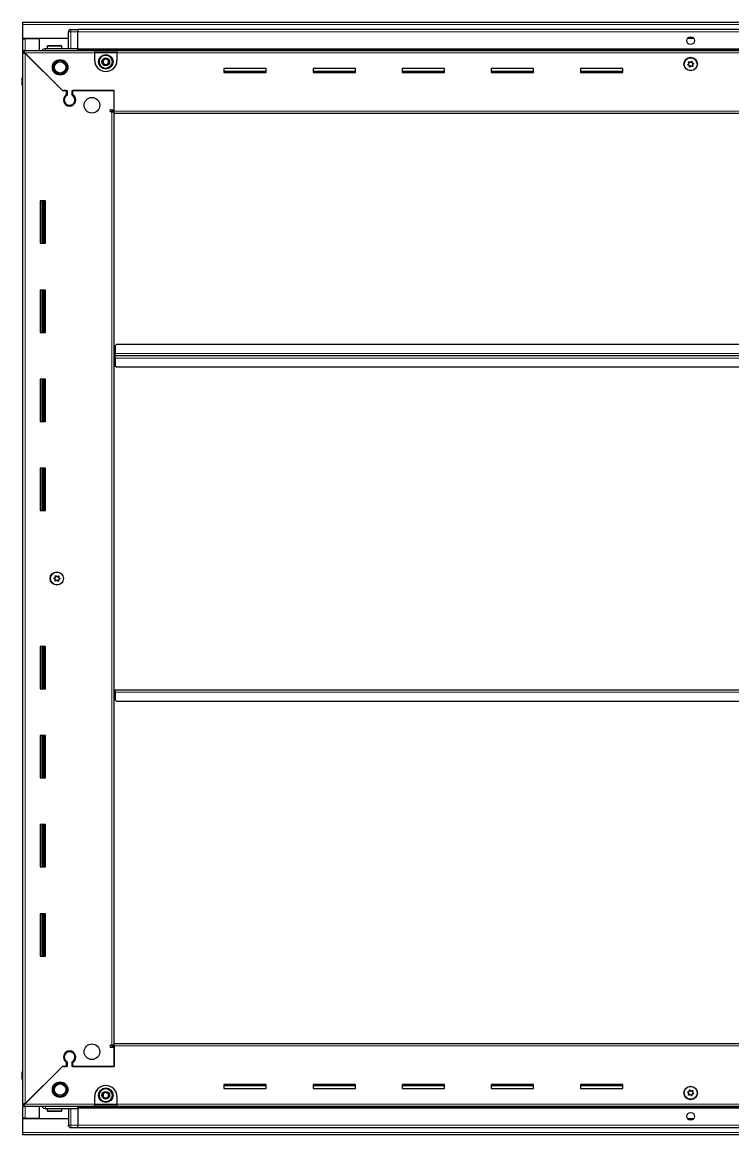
# Model space of a CAD drawing. Header units: millimetres. Extents: x 1315 to 5509, y -845 to 1863.
# Drawn here: x 4234 to 4872, y 677 to 1676 of the extents above; entities that cross this region are included whole.
import ezdxf

# ---------------------------------------------------------------- set-up
doc = ezdxf.new("R2010")
doc.units = ezdxf.units.MM

msp = doc.modelspace()

# ---------------------------------------------------------------- linework, layer by layer
at = {"color": 7, "linetype": 'Continuous', "lineweight": 25}
for p, q in [((4234.26, 1673.72), (4234.26, 1675.82)), ((4234.26, 1675.82), (5433.26, 1675.82)), ((4234.26, 1661.32), (4234.26, 1673.72)), ((4275.94, 1668.82), (4275.94, 1668.82)), ((4277.26, 1669.32), (4283.76, 1669.32)), ((4277.26, 1669.32), (4283.76, 1669.32)), ((4283.76, 1669.32), (4283.76, 1669.32)), ((4283.76, 1669.32), (4283.76, 1669.32)), ((4283.76, 1669.32), (4283.76, 1667.32)), ((5383.76, 1669.17), (4283.76, 1669.17)), ((4275.26, 1661.32), (4234.26, 1661.32)), ((4234.26, 1660.82), (4234.26, 1661.32)), ((4234.26, 1650.57), (4234.26, 1660.82)), ((4234.26, 1660.82), (4236.36, 1660.82)), ((4235.76, 1660.82), (4235.76, 1661.32)), ((4249.26, 1660.82), (4236.36, 1660.82)), ((4249.26, 1650.57), (4249.26, 1660.82)), ((4275.26, 1652.32), (4275.26, 1667.32)), ((4283.76, 1652.32), (4283.76, 1667.32)), ((4836.63, 1661.32), (4830.89, 1661.32)), ((4234.26, 1649.07), (4234.26, 1650.57)), ((4234.26, 1650.57), (4235.26, 1650.57)), ((4234.26, 1648.57), (4234.26, 1649.07)), ((4234.26, 1649.07), (4235.26, 1649.07)), ((4234.26, 704.07), (4234.26, 1648.57)), ((4235.76, 1648.57), (4234.26, 1648.57)), ((4235.26, 1650.57), (4298.76, 1650.57)), ((4235.26, 1649.07), (4235.26, 1650.57)), ((4235.86, 1648.47), (4269.76, 1614.57)), ((4254.76, 1652.32), (4283.76, 1652.32)), ((4256.26, 1654.22), (4256.26, 1652.32)), ((4257.06, 1655.02), (4268.46, 1655.02)), ((4269.26, 1652.32), (4269.26, 1654.22)), ((4283.69, 1650.57), (4283.76, 1652.29)), ((4283.76, 1652.32), (4283.76, 1651.82)), ((4283.76, 1651.17), (5383.76, 1651.17)), ((4298.76, 1648.47), (4298.76, 1650.57)), ((4298.76, 1650.57), (4318.76, 1650.57)), ((4298.76, 1649.07), (4318.76, 1649.07)), ((4298.76, 1641.57), (4298.76, 1648.47)), ((4318.76, 1650.57), (5348.76, 1650.57)), ((4318.76, 1650.57), (4318.76, 1648.47)), ((4318.76, 1648.47), (4318.76, 1641.57)), ((4270.46, 1613.87), (4236.36, 1647.97)), ((4452.76, 1634.32), (4414.76, 1634.32)), ((4414.76, 1634.32), (4414.76, 1630.82)), ((4452.76, 1631.57), (4414.76, 1631.57)), ((4414.76, 1630.82), (4452.76, 1630.82)), ((4452.76, 1630.82), (4452.76, 1634.32)), ((4532.76, 1634.32), (4494.76, 1634.32)), ((4494.76, 1634.32), (4494.76, 1630.82)), ((4532.76, 1631.57), (4494.76, 1631.57)), ((4494.76, 1630.82), (4532.76, 1630.82)), ((4532.76, 1630.82), (4532.76, 1634.32)), ((4612.76, 1634.32), (4574.76, 1634.32)), ((4574.76, 1634.32), (4574.76, 1630.82)), ((4612.76, 1631.57), (4574.76, 1631.57)), ((4574.76, 1630.82), (4612.76, 1630.82)), ((4612.76, 1630.82), (4612.76, 1634.32)), ((4692.76, 1634.32), (4654.76, 1634.32)), ((4654.76, 1634.32), (4654.76, 1630.82)), ((4692.76, 1631.57), (4654.76, 1631.57)), ((4654.76, 1630.82), (4692.76, 1630.82)), ((4692.76, 1630.82), (4692.76, 1634.32)), ((4772.76, 1634.32), (4734.76, 1634.32)), ((4734.76, 1634.32), (4734.76, 1630.82)), ((4772.76, 1631.57), (4734.76, 1631.57)), ((4734.76, 1630.82), (4772.76, 1630.82)), ((4772.76, 1630.82), (4772.76, 1634.32)), ((4233.76, 1625.82), (4233.76, 1619.32)), ((4233.76, 1619.32), (4233.76, 1625.82)), ((4233.76, 1619.32), (4233.76, 1619.32)), ((4234.26, 1619.32), (4233.76, 1619.32)), ((4233.91, 1619.32), (4233.91, 733.32)), ((4269.76, 1614.57), (4273.96, 1614.57)), ((4271.16, 1614.57), (4270.46, 1613.87)), ((4273.26, 1614.57), (4271.16, 1614.57)), ((4273.26, 1614.57), (4273.26, 1610.68)), ((4273.96, 1614.57), (4273.96, 1610.29)), ((4278.56, 1614.57), (4316.26, 1614.57)), ((4278.56, 1610.29), (4278.56, 1614.57)), ((4279.26, 1610.68), (4279.26, 1614.57)), ((4316.26, 1614.57), (4279.26, 1614.57)), ((4316.26, 1595.92), (4316.26, 1614.57)), ((4316.26, 1597.32), (4316.26, 1614.57)), ((4274.26, 1601.71), (4274.26, 1600.95)), ((4313.41, 1597.32), (4316.26, 1597.32)), ((4314.16, 1595.32), (4313.41, 1595.32)), ((4314.16, 1595.32), (4316.26, 1595.32)), ((4316.26, 1596.32), (4314.26, 1596.32)), ((4314.26, 1596.32), (4314.26, 1595.32)), ((4316.26, 1593.82), (4316.26, 1595.92)), ((5351.26, 1593.82), (4316.26, 1593.82)), ((4316.26, 758.82), (4316.26, 1593.82)), ((4254.76, 1515.32), (4249.76, 1515.32)), ((4249.76, 1515.32), (4249.76, 1477.32)), ((4251.91, 1477.32), (4251.91, 1515.32)), ((4253.7, 1477.32), (4253.7, 1515.32)), ((4253.74, 1477.32), (4253.74, 1515.32)), ((4254.76, 1477.32), (4254.76, 1515.32)), ((4249.76, 1477.32), (4254.76, 1477.32)), ((4254.76, 1435.32), (4249.76, 1435.32)), ((4249.76, 1435.32), (4249.76, 1397.32)), ((4251.91, 1397.32), (4251.91, 1435.32)), ((4253.7, 1397.32), (4253.7, 1435.32)), ((4253.74, 1397.32), (4253.74, 1435.32)), ((4254.76, 1397.32), (4254.76, 1435.32)), ((4249.76, 1397.32), (4254.76, 1397.32)), ((4317.26, 1379.17), (4317.01, 1379.17)), ((4317.01, 1379.17), (4317.01, 1376.32)), ((4318.26, 1386.32), (4317.26, 1385.32)), ((4317.26, 1385.32), (4317.26, 1378.42)), ((5349.26, 1386.32), (4318.26, 1386.32)), ((4317.01, 1376.32), (4316.26, 1376.32)), ((4317.01, 1376.32), (4317.01, 1373.47)), ((4317.01, 1373.47), (4317.26, 1373.47)), ((4317.26, 1376.32), (4317.26, 1378.42)), ((4317.26, 1374.22), (4317.26, 1376.32)), ((5350.26, 1376.32), (4317.26, 1376.32)), ((4317.26, 1374.22), (4317.26, 1367.32)), ((4317.26, 1367.32), (4318.26, 1366.32)), ((4318.26, 1366.32), (5349.26, 1366.32)), ((4254.76, 1355.32), (4249.76, 1355.32)), ((4249.76, 1355.32), (4249.76, 1317.32)), ((4251.91, 1317.32), (4251.91, 1355.32)), ((4253.7, 1317.32), (4253.7, 1355.32)), ((4253.74, 1317.32), (4253.74, 1355.32)), ((4254.76, 1317.32), (4254.76, 1355.32)), ((4249.76, 1317.32), (4254.76, 1317.32)), ((4254.76, 1275.32), (4249.76, 1275.32)), ((4249.76, 1275.32), (4249.76, 1237.32)), ((4251.91, 1237.32), (4251.91, 1275.32)), ((4253.7, 1237.32), (4253.7, 1275.32)), ((4253.74, 1237.32), (4253.74, 1275.32)), ((4254.76, 1237.32), (4254.76, 1275.32)), ((4249.76, 1237.32), (4254.76, 1237.32)), ((4254.76, 1115.32), (4249.76, 1115.32)), ((4249.76, 1115.32), (4249.76, 1077.32)), ((4251.91, 1077.32), (4251.91, 1115.32)), ((4253.7, 1077.32), (4253.7, 1115.32)), ((4253.74, 1077.32), (4253.74, 1115.32)), ((4254.76, 1077.32), (4254.76, 1115.32)), ((4249.76, 1077.32), (4254.76, 1077.32)), ((4316.26, 1076.32), (4317.01, 1076.32)), ((4317.01, 1076.32), (4317.01, 1073.47)), ((4317.01, 1073.47), (4317.26, 1073.47)), ((4317.26, 1074.22), (4317.26, 1076.32)), ((4317.26, 1076.32), (5350.26, 1076.32)), ((4317.26, 1074.22), (4317.26, 1067.32)), ((4317.26, 1067.32), (4318.26, 1066.32)), ((4318.26, 1066.32), (5349.26, 1066.32)), ((4254.76, 1035.32), (4249.76, 1035.32)), ((4249.76, 1035.32), (4249.76, 997.32)), ((4251.91, 997.32), (4251.91, 1035.32)), ((4253.7, 997.32), (4253.7, 1035.32)), ((4253.74, 997.32), (4253.74, 1035.32)), ((4254.76, 997.32), (4254.76, 1035.32)), ((4249.76, 997.32), (4254.76, 997.32)), ((4254.76, 955.32), (4249.76, 955.32)), ((4249.76, 955.32), (4249.76, 917.32)), ((4251.91, 917.32), (4251.91, 955.32)), ((4253.7, 917.32), (4253.7, 955.32)), ((4253.74, 917.32), (4253.74, 955.32)), ((4254.76, 917.32), (4254.76, 955.32)), ((4249.76, 917.32), (4254.76, 917.32)), ((4254.76, 875.32), (4249.76, 875.32)), ((4249.76, 875.32), (4249.76, 837.32)), ((4251.91, 837.32), (4251.91, 875.32)), ((4253.7, 837.32), (4253.7, 875.32)), ((4253.74, 837.32), (4253.74, 875.32)), ((4254.76, 837.32), (4254.76, 875.32)), ((4249.76, 837.32), (4254.76, 837.32)), ((4274.26, 751.7), (4274.26, 750.94)), ((4313.41, 757.32), (4314.16, 757.32)), ((4316.26, 755.32), (4313.41, 755.32)), ((4316.26, 757.32), (4314.16, 757.32)), ((4314.26, 757.32), (4314.26, 756.32)), ((4314.26, 756.32), (4316.26, 756.32)), ((4316.26, 756.72), (4316.26, 758.82)), ((4316.26, 758.82), (5351.26, 758.82)), ((4316.26, 756.72), (4316.26, 738.07)), ((4316.26, 738.07), (4316.26, 755.32)), ((4273.26, 741.96), (4273.26, 738.07)), ((4273.96, 742.36), (4273.96, 738.07)), ((4278.56, 738.07), (4278.56, 742.36)), ((4279.26, 738.07), (4279.26, 741.96)), ((4233.76, 733.32), (4233.76, 733.32)), ((4233.76, 726.82), (4233.76, 733.32)), ((4233.76, 733.32), (4233.76, 733.32)), ((4233.76, 733.32), (4233.76, 726.82)), ((4234.26, 733.32), (4233.76, 733.32)), ((4269.76, 738.07), (4235.86, 704.17)), ((4236.36, 704.67), (4270.46, 738.77)), ((4273.96, 738.07), (4269.76, 738.07)), ((4270.46, 738.77), (4271.16, 738.07)), ((4271.16, 738.07), (4273.26, 738.07)), ((4316.26, 738.07), (4278.56, 738.07)), ((4279.26, 738.07), (4316.26, 738.07)), ((4234.26, 725.5), (4234.26, 725.5)), ((4452.76, 721.82), (4414.76, 721.82)), ((4414.76, 721.82), (4414.76, 718.32)), ((4414.76, 721.07), (4452.76, 721.07)), ((4452.76, 718.32), (4452.76, 721.82)), ((4532.76, 721.82), (4494.76, 721.82)), ((4494.76, 721.82), (4494.76, 718.32)), ((4494.76, 721.07), (4532.76, 721.07)), ((4532.76, 718.32), (4532.76, 721.82)), ((4612.76, 721.82), (4574.76, 721.82)), ((4574.76, 721.82), (4574.76, 718.32)), ((4574.76, 721.07), (4612.76, 721.07)), ((4612.76, 718.32), (4612.76, 721.82)), ((4692.76, 721.82), (4654.76, 721.82)), ((4654.76, 721.82), (4654.76, 718.32)), ((4654.76, 721.07), (4692.76, 721.07)), ((4692.76, 718.32), (4692.76, 721.82)), ((4772.76, 721.82), (4734.76, 721.82)), ((4734.76, 721.82), (4734.76, 718.32)), ((4734.76, 721.07), (4772.76, 721.07)), ((4772.76, 718.32), (4772.76, 721.82)), ((4298.76, 704.17), (4298.76, 711.07)), ((4318.76, 711.07), (4318.76, 704.17)), ((4414.76, 718.32), (4452.76, 718.32)), ((4494.76, 718.32), (4532.76, 718.32)), ((4574.76, 718.32), (4612.76, 718.32)), ((4654.76, 718.32), (4692.76, 718.32)), ((4734.76, 718.32), (4772.76, 718.32)), ((4234.26, 703.57), (4234.26, 704.07)), ((4235.76, 704.07), (4234.26, 704.07)), ((4234.26, 703.57), (4234.26, 702.07)), ((4235.26, 703.57), (4234.26, 703.57)), ((4234.26, 691.82), (4234.26, 702.07)), ((4235.26, 702.07), (4234.26, 702.07)), ((4235.26, 703.57), (4235.26, 702.07)), ((4298.76, 702.07), (4235.26, 702.07)), ((4249.26, 691.82), (4249.26, 702.07)), ((4254.76, 700.32), (4283.76, 700.32)), ((4256.26, 700.32), (4256.26, 698.42)), ((4269.26, 698.42), (4269.26, 700.32)), ((4275.26, 700.32), (4275.26, 685.32)), ((4283.76, 700.36), (4283.69, 702.07)), ((5383.76, 701.47), (4283.76, 701.47)), ((4283.76, 700.32), (4283.76, 700.82)), ((4283.76, 700.32), (4283.76, 685.32)), ((4298.76, 702.07), (4298.76, 704.17)), ((4318.76, 703.57), (4298.76, 703.57)), ((4318.76, 702.07), (4298.76, 702.07)), ((4318.76, 704.17), (4318.76, 702.07)), ((5348.76, 702.07), (4318.76, 702.07)), ((4236.36, 691.82), (4234.26, 691.82)), ((4234.26, 691.32), (4234.26, 691.82)), ((4234.26, 691.32), (4275.26, 691.32)), ((4234.26, 678.92), (4234.26, 691.32)), ((4235.76, 691.32), (4235.76, 691.82)), ((4236.36, 691.82), (4249.26, 691.82)), ((4260.84, 697.62), (4257.06, 697.62)), ((4268.46, 697.62), (4260.84, 697.62)), ((4830.89, 691.32), (4836.63, 691.32)), ((4275.26, 685.32), (4275.26, 685.32)), ((4277.26, 683.32), (4283.76, 683.32)), ((4277.26, 683.32), (4283.76, 683.32)), ((4283.76, 683.32), (4283.76, 685.32)), ((4283.76, 683.47), (5383.76, 683.47)), ((4283.76, 683.32), (4283.76, 683.32)), ((4234.26, 676.82), (4234.26, 678.92)), ((5433.26, 676.82), (4234.26, 676.82))]:
    msp.add_line(p, q, dxfattribs=at)
at = {"color": 8, "linetype": 'Continuous', "lineweight": 18}
for p, q in [((5433.26, 1673.72), (4234.26, 1673.72)), ((4277.26, 1669.32), (4277.26, 1667.32)), ((4236.36, 1660.82), (4236.36, 1661.32)), ((4236.36, 1650.57), (4236.36, 1660.82)), ((4275.26, 1667.32), (4277.26, 1667.32)), ((4277.26, 1667.32), (4277.26, 1652.32)), ((4283.76, 1667.32), (4277.26, 1667.32)), ((5383.76, 1667.17), (4283.76, 1667.17)), ((4298.76, 1648.47), (4235.86, 1648.47)), ((4256.26, 1654.22), (4269.26, 1654.22)), ((5383.76, 1651.82), (4283.76, 1651.82)), ((5383.76, 1650.59), (4283.76, 1650.59)), ((4298.76, 1648.47), (4318.76, 1648.47)), ((5348.76, 1648.47), (4318.76, 1648.47)), ((4236.36, 1647.97), (4236.36, 704.67)), ((4234.26, 1625.82), (4233.76, 1625.82)), ((4314.16, 757.32), (4314.16, 1595.32)), ((4316.26, 1595.92), (5351.26, 1595.92)), ((4251.26, 1515.32), (4251.26, 1477.32)), ((4252.5, 1515.32), (4252.5, 1477.32)), ((4251.26, 1435.32), (4251.26, 1397.32)), ((4252.5, 1435.32), (4252.5, 1397.32)), ((5350.26, 1378.42), (4317.26, 1378.42)), ((4317.26, 1374.22), (5350.26, 1374.22)), ((4251.26, 1355.32), (4251.26, 1317.32)), ((4252.5, 1355.32), (4252.5, 1317.32)), ((4251.26, 1275.32), (4251.26, 1237.32)), ((4252.5, 1275.32), (4252.5, 1237.32)), ((4251.26, 1115.32), (4251.26, 1077.32)), ((4252.5, 1115.32), (4252.5, 1077.32)), ((4317.26, 1074.22), (5350.26, 1074.22)), ((4251.26, 1035.32), (4251.26, 997.32)), ((4252.5, 1035.32), (4252.5, 997.32)), ((4251.26, 955.32), (4251.26, 917.32)), ((4252.5, 955.32), (4252.5, 917.32)), ((4251.26, 875.32), (4251.26, 837.32)), ((4252.5, 875.32), (4252.5, 837.32)), ((5351.26, 756.72), (4316.26, 756.72)), ((4234.26, 726.82), (4233.76, 726.82)), ((4235.86, 704.17), (4298.76, 704.17)), ((4236.36, 691.82), (4236.36, 702.07)), ((4277.26, 685.32), (4277.26, 700.32)), ((4283.76, 702.06), (5383.76, 702.06)), ((4283.76, 700.82), (5383.76, 700.82)), ((4318.76, 704.17), (4298.76, 704.17)), ((4318.76, 704.17), (5348.76, 704.17)), ((4236.36, 691.32), (4236.36, 691.82)), ((4260.57, 698.42), (4256.26, 698.42)), ((4269.26, 698.42), (4260.57, 698.42)), ((4275.26, 685.32), (4277.26, 685.32)), ((4277.26, 683.32), (4277.26, 685.32)), ((4283.76, 685.32), (4277.26, 685.32)), ((4283.76, 685.47), (5383.76, 685.47)), ((5433.26, 678.92), (4234.26, 678.92))]:
    msp.add_line(p, q, dxfattribs=at)
at = {"color": 7, "linetype": 'Continuous', "lineweight": 25, "flags": 128}
msp.add_lwpolyline([(4275.41, 684.57), (4275.3, 684.93), (4275.26, 685.32)], dxfattribs=at)
at = {"color": 7, "linetype": 'Continuous', "lineweight": 25}
for centre, radius in [((4833.76, 1659.32), 3.5), ((4267.76, 1635.32), 7), ((4267.76, 1635.32), 6.02), ((4267.76, 1635.32), 5.1), ((4308.76, 1640.32), 6.5), ((4308.76, 1640.32), 3.46), ((4833.76, 1638.32), 6), ((4833.76, 1638.17), 5.79), ((4833.76, 1638.17), 1.85), ((4296.26, 1601.32), 7), ((4264.76, 1176.32), 6), ((4264.91, 1176.32), 5.79), ((4264.91, 1176.32), 1.85), ((4296.26, 751.32), 7), ((4267.76, 717.32), 7), ((4267.76, 717.32), 6.02), ((4267.76, 717.32), 5.1), ((4833.76, 714.32), 6), ((4833.76, 714.47), 5.79), ((4308.76, 712.32), 6.5), ((4308.76, 712.32), 3.46), ((4833.76, 714.47), 1.85), ((4833.76, 693.32), 3.5)]:
    msp.add_circle(centre, radius, dxfattribs=at)
at = {"color": 8, "linetype": 'Continuous', "lineweight": 18}
for centre in [(4308.76, 1640.32), (4308.76, 712.32)]:
    msp.add_circle(centre, 5.7, dxfattribs=at)
at = {"color": 7, "linetype": 'Continuous', "lineweight": 25}
for centre, radius, start, end in [((4277.26, 1667.32), 2, 90, 180), ((4277.26, 1667.32), 2, 131.40962, 180), ((4277.26, 1667.32), 2, 125.46357, 131.40962), ((4277.26, 1667.32), 2, 90, 108.58003), ((4257.06, 1654.22), 0.8, 90, 180), ((4268.46, 1654.22), 0.8, 0, 90), ((4275.06, 1652.52), 0.2, 270, 0), ((4308.76, 1641.57), 10, 180, 270), ((4308.76, 1640.32), 2.5, 134.01559, 194.01559), ((4308.76, 1640.32), 2.5, 194.01559, 254.01559), ((4308.76, 1640.32), 2.5, 74.01559, 134.01559), ((4308.76, 1640.32), 2.5, 254.01559, 314.01559), ((4308.76, 1641.57), 10, 270, 0), ((4308.76, 1640.32), 2.5, 14.01559, 74.01559), ((4308.76, 1640.32), 2.5, 314.01559, 14.01559), ((4235.76, 1625.82), 2, 138.57492, 180), ((4235.76, 1625.82), 2, 138.59038, 180), ((4276.26, 1606.07), 5.5, 123.05573, 56.94427), ((4276.26, 1606.07), 4.8, 118.63099, 61.36901), ((4313.41, 1596.32), 1, 90, 270), ((4276.26, 746.57), 5.5, 303.05573, 236.94427), ((4276.26, 746.57), 4.8, 298.63099, 241.36901), ((4313.41, 756.32), 1, 90, 270), ((4235.76, 726.82), 2, 180, 221.39416), ((4308.76, 711.07), 10, 90, 180), ((4308.76, 711.07), 10, 0, 90), ((4308.76, 712.32), 2.5, 127.47401, 187.47401), ((4308.76, 712.32), 2.5, 187.47401, 247.47401), ((4308.76, 712.32), 2.5, 67.47401, 127.47401), ((4308.76, 712.32), 2.5, 247.47401, 307.47401), ((4308.76, 712.32), 2.5, 7.47401, 67.47401), ((4308.76, 712.32), 2.5, 307.47401, 7.47401), ((4275.06, 700.12), 0.2, 0, 90), ((4257.06, 698.42), 0.8, 180, 270), ((4268.46, 698.42), 0.8, 270, 0), ((4277.26, 685.32), 2, 180, 270)]:
    msp.add_arc(centre, radius, start, end, dxfattribs=at)
for points, knots in [([(4234.26, 1648.57), (4234.29, 1648.53), (4234.34, 1648.44), (4234.73, 1648.3), (4235.29, 1648.17), (4235.87, 1648.06), (4236.24, 1648), (4236.36, 1647.97)], [0, 0, 0, 0, 0.230255, 0.448522, 0.666786, 0.88505, 1, 1, 1, 1]), ([(4235.86, 1648.47), (4235.82, 1648.73), (4235.73, 1649.22), (4235.59, 1649.86), (4235.46, 1650.33), (4235.35, 1650.55), (4235.28, 1650.57), (4235.26, 1650.57)], [0, 0, 0, 0, 0.230255, 0.448522, 0.666786, 0.88505, 1, 1, 1, 1]), ([(4251.55, 1650.57), (4251.67, 1650.77), (4252.05, 1651.42), (4253.21, 1652.13), (4254.24, 1652.26), (4254.76, 1652.32)], [0, 0, 0, 0, 0.18225, 0.591125, 1, 1, 1, 1]), ([(4283.76, 1652.32), (4283.76, 1652.29), (4283.76, 1652.21), (4283.76, 1651.59), (4283.76, 1651.03), (4283.76, 1650.66), (4283.76, 1650.65)], [0, 0, 0, 0, 0.330266, 0.660532, 0.990799, 1, 1, 1, 1]), ([(4305.99, 1641.12), (4306.36, 1641.48), (4307.05, 1642.15), (4307.74, 1642.81), (4308.06, 1643.12)], [0, 0, 0, 0, 0.534686, 1, 1, 1, 1]), ([(4306.69, 1638.32), (4306.6, 1638.65), (4306.4, 1639.45), (4306.16, 1640.42), (4306.02, 1641), (4305.99, 1641.12)], [0, 0, 0, 0, 0.362901, 0.866875, 1, 1, 1, 1]), ([(4308.06, 1643.12), (4308.56, 1642.98), (4309.49, 1642.72), (4310.41, 1642.45), (4310.84, 1642.33)], [0, 0, 0, 0, 0.534686, 1, 1, 1, 1]), ([(4311.54, 1639.53), (4311.17, 1639.17), (4310.47, 1638.5), (4309.78, 1637.83), (4309.46, 1637.52)], [0, 0, 0, 0, 0.534686, 1, 1, 1, 1]), ([(4310.84, 1642.33), (4310.87, 1642.21), (4311.01, 1641.63), (4311.25, 1640.66), (4311.45, 1639.86), (4311.54, 1639.53)], [0, 0, 0, 0, 0.1331247, 0.6370994, 1, 1, 1, 1]), ([(4831.88, 1640.24), (4831.87, 1640.23), (4831.85, 1640.21), (4831.84, 1640.15), (4831.85, 1640.01), (4831.95, 1639.64), (4832.09, 1639.11), (4831.92, 1638.5), (4831.56, 1638.13), (4831.26, 1637.88), (4831.09, 1637.72), (4831.03, 1637.64), (4831.02, 1637.6), (4831.03, 1637.57), (4831.04, 1637.54), (4831.1, 1637.49), (4831.35, 1637.39), (4831.81, 1637.29), (4832.45, 1636.98), (4832.7, 1636.31), (4832.76, 1635.84), (4832.83, 1635.58), (4832.88, 1635.53), (4832.9, 1635.51), (4832.93, 1635.5), (4832.97, 1635.51), (4833.01, 1635.52), (4833.08, 1635.57), (4833.25, 1635.72), (4833.51, 1635.99), (4833.92, 1636.31), (4834.54, 1636.42), (4835.05, 1636.23), (4835.42, 1636.1), (4835.56, 1636.07), (4835.62, 1636.09), (4835.65, 1636.1), (4835.67, 1636.13), (4835.68, 1636.19), (4835.67, 1636.34), (4835.57, 1636.71), (4835.43, 1637.23), (4835.6, 1637.84), (4835.96, 1638.21), (4836.26, 1638.46), (4836.44, 1638.63), (4836.49, 1638.71), (4836.5, 1638.75), (4836.5, 1638.78), (4836.48, 1638.81), (4836.43, 1638.85), (4836.18, 1638.95), (4835.71, 1639.06), (4835.08, 1639.37), (4834.82, 1640.03), (4834.76, 1640.51), (4834.69, 1640.76), (4834.65, 1640.82), (4834.62, 1640.84), (4834.59, 1640.85), (4834.56, 1640.84), (4834.52, 1640.82), (4834.45, 1640.78), (4834.28, 1640.63), (4834.01, 1640.36), (4833.61, 1640.04), (4832.98, 1639.93), (4832.47, 1640.11), (4832.11, 1640.25), (4831.96, 1640.27), (4831.9, 1640.26), (4831.88, 1640.25), (4831.88, 1640.24)], [0, 0, 0, 0, 0.002009, 0.00442, 0.009365, 0.025528, 0.067705, 0.095786, 0.124646, 0.150342, 0.160519, 0.163394, 0.165697, 0.167245, 0.168874, 0.17077, 0.178606, 0.211994, 0.249994, 0.287995, 0.321383, 0.329219, 0.331115, 0.332744, 0.334292, 0.336217, 0.338535, 0.341318, 0.349662, 0.375358, 0.404217, 0.432298, 0.474475, 0.490639, 0.496669, 0.49844, 0.5, 0.502009, 0.50442, 0.509365, 0.525528, 0.567705, 0.595786, 0.624646, 0.650342, 0.660519, 0.663394, 0.665697, 0.667245, 0.668874, 0.67077, 0.678606, 0.711994, 0.749994, 0.787995, 0.821383, 0.829219, 0.831115, 0.832744, 0.834292, 0.836217, 0.838535, 0.841318, 0.849662, 0.875358, 0.904217, 0.932298, 0.974475, 0.990639, 0.996669, 0.99844, 1, 1, 1, 1]), ([(4309.46, 1637.52), (4308.97, 1637.66), (4308.04, 1637.93), (4307.12, 1638.19), (4306.69, 1638.32)], [0, 0, 0, 0, 0.534686, 1, 1, 1, 1]), ([(4266.55, 1178.6), (4266.54, 1178.6), (4266.51, 1178.61), (4266.45, 1178.61), (4266.32, 1178.57), (4265.97, 1178.4), (4265.49, 1178.15), (4264.85, 1178.19), (4264.42, 1178.47), (4264.11, 1178.71), (4263.91, 1178.85), (4263.83, 1178.88), (4263.78, 1178.89), (4263.75, 1178.87), (4263.73, 1178.85), (4263.69, 1178.79), (4263.65, 1178.53), (4263.65, 1178.05), (4263.47, 1177.36), (4262.87, 1176.98), (4262.42, 1176.82), (4262.19, 1176.7), (4262.14, 1176.64), (4262.13, 1176.61), (4262.12, 1176.58), (4262.14, 1176.55), (4262.16, 1176.51), (4262.22, 1176.46), (4262.4, 1176.32), (4262.72, 1176.11), (4263.12, 1175.79), (4263.36, 1175.2), (4263.28, 1174.66), (4263.23, 1174.28), (4263.23, 1174.13), (4263.25, 1174.07), (4263.28, 1174.05), (4263.31, 1174.03), (4263.37, 1174.04), (4263.51, 1174.08), (4263.85, 1174.25), (4264.34, 1174.49), (4264.97, 1174.46), (4265.41, 1174.18), (4265.71, 1173.94), (4265.91, 1173.8), (4266, 1173.77), (4266.04, 1173.76), (4266.07, 1173.77), (4266.09, 1173.8), (4266.13, 1173.86), (4266.17, 1174.12), (4266.18, 1174.6), (4266.35, 1175.29), (4266.95, 1175.67), (4267.4, 1175.82), (4267.64, 1175.95), (4267.68, 1176), (4267.7, 1176.03), (4267.7, 1176.06), (4267.69, 1176.1), (4267.66, 1176.13), (4267.6, 1176.19), (4267.42, 1176.33), (4267.1, 1176.53), (4266.7, 1176.86), (4266.47, 1177.45), (4266.54, 1177.98), (4266.6, 1178.37), (4266.59, 1178.52), (4266.57, 1178.57), (4266.56, 1178.59), (4266.55, 1178.6)], [0, 0, 0, 0, 0.002009, 0.00442, 0.009365, 0.025528, 0.067705, 0.095786, 0.124646, 0.150342, 0.160519, 0.163394, 0.165697, 0.167245, 0.168874, 0.17077, 0.178606, 0.211994, 0.249994, 0.287995, 0.321383, 0.329219, 0.331115, 0.332744, 0.334292, 0.336217, 0.338535, 0.341318, 0.349662, 0.375358, 0.404217, 0.432298, 0.474475, 0.490639, 0.496669, 0.49844, 0.5, 0.502009, 0.50442, 0.509365, 0.525528, 0.567705, 0.595786, 0.624646, 0.650342, 0.660519, 0.663394, 0.665697, 0.667245, 0.668874, 0.67077, 0.678606, 0.711994, 0.749994, 0.787995, 0.821383, 0.829219, 0.831115, 0.832744, 0.834292, 0.836217, 0.838535, 0.841318, 0.849662, 0.875358, 0.904217, 0.932298, 0.974475, 0.990639, 0.996669, 0.99844, 1, 1, 1, 1]), ([(4306.1, 713.43), (4306.19, 713.51), (4306.67, 713.87), (4307.46, 714.48), (4308.11, 714.98), (4308.39, 715.19)], [0, 0, 0, 0, 0.133125, 0.637099, 1, 1, 1, 1]), ([(4306.47, 710.57), (4306.4, 711.08), (4306.28, 712.03), (4306.15, 712.99), (4306.1, 713.43)], [0, 0, 0, 0, 0.534686, 1, 1, 1, 1]), ([(4309.14, 709.46), (4308.66, 709.66), (4307.77, 710.03), (4306.88, 710.4), (4306.47, 710.57)], [0, 0, 0, 0, 0.534686, 1, 1, 1, 1]), ([(4308.39, 715.19), (4308.86, 714.99), (4309.75, 714.62), (4310.64, 714.25), (4311.05, 714.08)], [0, 0, 0, 0, 0.534686, 1, 1, 1, 1]), ([(4311.43, 711.22), (4311.15, 711.01), (4310.5, 710.51), (4309.71, 709.9), (4309.24, 709.54), (4309.14, 709.46)], [0, 0, 0, 0, 0.362901, 0.866875, 1, 1, 1, 1]), ([(4311.05, 714.08), (4311.12, 713.57), (4311.25, 712.61), (4311.37, 711.66), (4311.43, 711.22)], [0, 0, 0, 0, 0.534686, 1, 1, 1, 1]), ([(4831.88, 712.4), (4831.89, 712.4), (4831.91, 712.38), (4831.97, 712.38), (4832.11, 712.4), (4832.47, 712.54), (4832.98, 712.72), (4833.61, 712.61), (4834.01, 712.29), (4834.29, 712.01), (4834.46, 711.85), (4834.55, 711.81), (4834.59, 711.8), (4834.62, 711.81), (4834.65, 711.83), (4834.69, 711.88), (4834.76, 712.14), (4834.82, 712.61), (4835.08, 713.28), (4835.71, 713.59), (4836.18, 713.69), (4836.43, 713.79), (4836.48, 713.84), (4836.5, 713.87), (4836.5, 713.9), (4836.49, 713.93), (4836.47, 713.97), (4836.42, 714.04), (4836.25, 714.19), (4835.96, 714.43), (4835.6, 714.8), (4835.43, 715.41), (4835.57, 715.94), (4835.67, 716.32), (4835.68, 716.47), (4835.67, 716.52), (4835.65, 716.55), (4835.61, 716.56), (4835.55, 716.57), (4835.41, 716.54), (4835.05, 716.41), (4834.54, 716.23), (4833.92, 716.34), (4833.51, 716.66), (4833.24, 716.94), (4833.06, 717.09), (4832.98, 717.14), (4832.93, 717.15), (4832.9, 717.14), (4832.88, 717.12), (4832.83, 717.06), (4832.76, 716.81), (4832.7, 716.33), (4832.45, 715.67), (4831.81, 715.36), (4831.35, 715.25), (4831.1, 715.15), (4831.04, 715.11), (4831.03, 715.08), (4831.02, 715.05), (4831.03, 715.01), (4831.05, 714.98), (4831.1, 714.91), (4831.27, 714.76), (4831.56, 714.52), (4831.92, 714.14), (4832.09, 713.53), (4831.95, 713.01), (4831.85, 712.63), (4831.84, 712.48), (4831.86, 712.43), (4831.87, 712.41), (4831.88, 712.4)], [0, 0, 0, 0, 0.002009, 0.00442, 0.009365, 0.025528, 0.067705, 0.095786, 0.124646, 0.150342, 0.160519, 0.163394, 0.165697, 0.167245, 0.168874, 0.17077, 0.178606, 0.211994, 0.249994, 0.287995, 0.321383, 0.329219, 0.331115, 0.332744, 0.334292, 0.336217, 0.338535, 0.341318, 0.349662, 0.375358, 0.404217, 0.432298, 0.474475, 0.490639, 0.496669, 0.49844, 0.5, 0.502009, 0.50442, 0.509365, 0.525528, 0.567705, 0.595786, 0.624646, 0.650342, 0.660519, 0.663394, 0.665697, 0.667245, 0.668874, 0.67077, 0.678606, 0.711994, 0.749994, 0.787995, 0.821383, 0.829219, 0.831115, 0.832744, 0.834292, 0.836217, 0.838535, 0.841318, 0.849662, 0.875358, 0.904217, 0.932298, 0.974475, 0.990639, 0.996669, 0.99844, 1, 1, 1, 1]), ([(4236.36, 704.67), (4236.11, 704.63), (4235.61, 704.54), (4234.97, 704.4), (4234.51, 704.27), (4234.29, 704.16), (4234.27, 704.1), (4234.26, 704.07)], [0, 0, 0, 0, 0.230255, 0.448522, 0.666786, 0.88505, 1, 1, 1, 1]), ([(4235.26, 702.07), (4235.31, 702.1), (4235.4, 702.15), (4235.53, 702.55), (4235.66, 703.1), (4235.77, 703.68), (4235.84, 704.05), (4235.86, 704.17)], [0, 0, 0, 0, 0.230255, 0.448522, 0.666786, 0.88505, 1, 1, 1, 1]), ([(4251.55, 702.07), (4251.67, 701.87), (4252.05, 701.22), (4253.21, 700.51), (4254.24, 700.39), (4254.76, 700.32)], [0, 0, 0, 0, 0.18225, 0.591125, 1, 1, 1, 1]), ([(4283.76, 700.32), (4283.76, 700.36), (4283.76, 700.44), (4283.76, 701.05), (4283.76, 701.63), (4283.76, 702.03), (4283.76, 702.06)], [0, 0, 0, 0, 0.324279, 0.648558, 0.972836, 1, 1, 1, 1])]:
    msp.add_open_spline(points, degree=3, knots=knots, dxfattribs=at)
for points in [[(4235.86, 1648.47), (4235.81, 1648.55), (4235.71, 1648.71), (4235.56, 1648.91), (4235.41, 1649.05), (4235.31, 1649.06), (4235.26, 1649.07)], [(4235.76, 1648.57), (4235.77, 1648.52), (4235.79, 1648.42), (4235.93, 1648.27), (4236.13, 1648.12), (4236.28, 1648.02), (4236.36, 1647.97)], [(4235.26, 703.57), (4235.31, 703.58), (4235.41, 703.6), (4235.56, 703.74), (4235.71, 703.94), (4235.81, 704.09), (4235.86, 704.17)], [(4236.36, 704.67), (4236.28, 704.62), (4236.13, 704.52), (4235.93, 704.37), (4235.79, 704.22), (4235.77, 704.12), (4235.76, 704.07)]]:
    msp.add_open_spline(points, degree=3, dxfattribs=at)
at = {"color": 8, "linetype": 'Continuous', "lineweight": 18}
for points in [[(4254.76, 1652.32), (4254.76, 1652.28), (4254.76, 1652.2), (4254.76, 1651.77), (4254.76, 1651.31), (4254.76, 1650.9), (4254.76, 1650.63), (4254.76, 1650.57)], [(4254.76, 700.32), (4254.76, 700.37), (4254.76, 700.44), (4254.76, 700.88), (4254.76, 701.33), (4254.76, 701.75), (4254.76, 702.02), (4254.76, 702.07)]]:
    msp.add_open_spline(points, degree=3, knots=[0, 0, 0, 0, 0.359753, 0.553414, 0.751185, 0.948956, 1, 1, 1, 1], dxfattribs=at)

doc.saveas('drawing.dxf')
